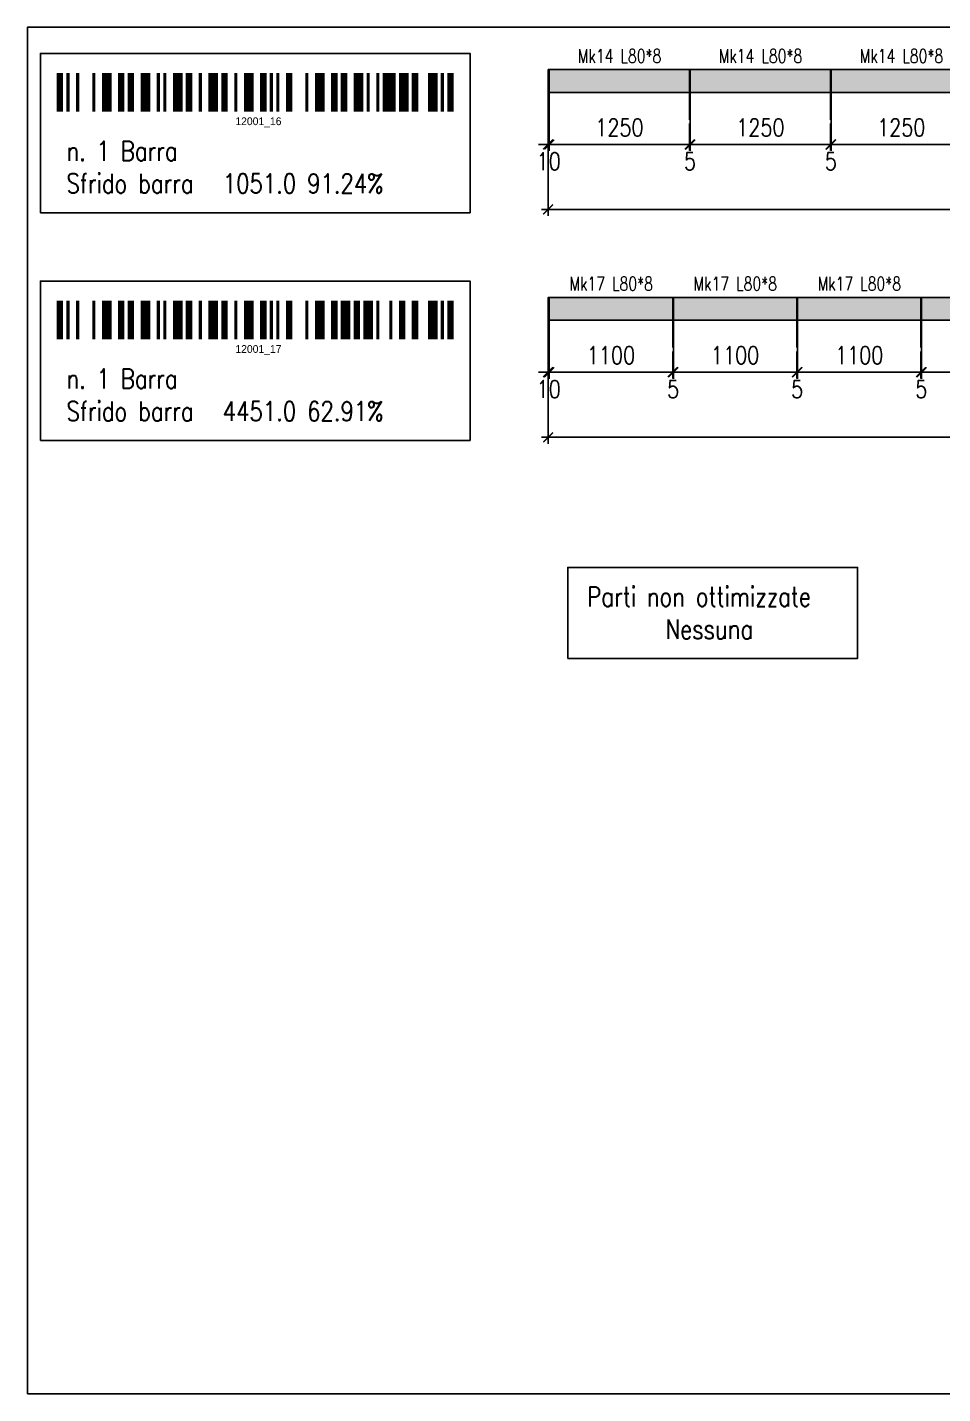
# Model space of a CAD drawing. Header units: millimetres. Extents: x -56 to 421004, y -1 to 91234.
# Drawn here: x 168088 to 176239, y 40795 to 52970 of the extents above; entities that cross this region are included whole.
import ezdxf
from ezdxf.enums import TextEntityAlignment as Align

# ---------------------------------------------------------------- set-up
doc = ezdxf.new("R2010")
doc.units = ezdxf.units.MM
doc.styles.add('EasyCutStyle', font='romans.shx', dxfattribs={"width": 0.8})
doc.styles.add('EasyCutStyleOptimezeBars', font='Romans.shx', dxfattribs={"width": 0.8})
doc.dimstyles.new('EasyCutDimOptimezeBars', dxfattribs={"dimscale": 57.971, "dimtxt": 2.7, "dimasz": 1.5, "dimexe": 1, "dimexo": 0, "dimgap": 1.25, "dimtad": 1, "dimdec": 1, "dimrnd": 0.5, "dimzin": 12, "dimdsep": 46, "dimtxsty": 'EasyCutStyleOptimezeBars', "dimblk": 'ARCHTICK', "dimblk1": 'ARCHTICK', "dimblk2": 'ARCHTICK', "dimcen": 1, "dimdle": 1, "dimclrd": 1, "dimclre": 1, "dimclrt": 3, "dimadec": 3, "dimazin": 0, "dimtfac": 1, "dimtdec": 1, "dimtix": 1, "dimtmove": 0, "dimatfit": 3, "dimfxl": 1, "dimtfill": 1, "dimtolj": 1, "dimtzin": 0, "dimarcsym": 0})

# ---------------------------------------------------------------- blocks, each defined once
blk = doc.blocks.new('BARCODE128_12001_16')
at = {"linetype": 'Continuous'}
for points, const_width in [([(1, 0), (1, 12)], 2), ([(15.5, 0), (15.5, 12)], 3), ([(20, 0), (20, 12)], 2), ([(23, 0), (23, 12)], 2), ([(27.5, 0), (27.5, 12)], 3), ([(37.5, 0), (37.5, 12)], 3), ([(41, 0), (41, 12)], 2), ([(48.5, 0), (48.5, 12)], 3), ([(52, 0), (52, 12)], 2), ([(59.5, 0), (59.5, 12)], 3), ([(64, 0), (64, 12)], 2), ([(72, 0), (72, 12)], 2), ([(81.5, 0), (81.5, 12)], 3), ([(86, 0), (86, 12)], 2), ([(89, 0), (89, 12)], 2), ([(93.5, 0), (93.5, 12)], 3), ([(103, 0), (103, 12)], 4), ([(107.5, 0), (107.5, 12)], 3), ([(111, 0), (111, 12)], 2), ([(116.5, 0), (116.5, 12)], 3), ([(122, 0), (122, 12)], 2), ([(3.5, 0), (3.5, 12)], 1), ([(6.5, 0), (6.5, 12)], 1), ([(11.5, 0), (11.5, 12)], 1), ([(31.5, 0), (31.5, 12)], 1), ([(33.5, 0), (33.5, 12)], 1), ([(44.5, 0), (44.5, 12)], 1), ([(55.5, 0), (55.5, 12)], 1), ([(66.5, 0), (66.5, 12)], 1), ([(68.5, 0), (68.5, 12)], 1), ([(77.5, 0), (77.5, 12)], 1), ([(96.5, 0), (96.5, 12)], 1), ([(99.5, 0), (99.5, 12)], 1), ([(119.5, 0), (119.5, 12)], 1)]:
    blk.add_lwpolyline(points, dxfattribs=dict(at, const_width=const_width))
blk.add_text('12001_16', height=2.4).set_placement((62.5, -4.2), align=Align.CENTER)
blk = doc.blocks.new('_ArchTick')
at = {"color": 0, "linetype": 'ByBlock', "const_width": 0.15}
blk.add_lwpolyline([(-0.5, -0.5), (0.5, 0.5)], dxfattribs=at)
blk = doc.blocks.new('*D1176')
at = {"color": 1, "lineweight": -2}
for p, q in [((172726, 52390), (172726, 51868)), ((172736, 52390), (172736, 51868)), ((172726, 51926), (172639, 51926)), ((172726, 51926), (172736, 51926)), ((172736, 51926), (172823, 51926))]:
    blk.add_line(p, q, dxfattribs=at)
at = {"layer": 'Defpoints', "color": 0}
for p in [(172726, 52390), (172736, 52390)]:
    blk.add_point(p, dxfattribs=at)
at = {"color": 1, "lineweight": -2, "xscale": 86.9637, "yscale": 86.9637, "zscale": 86.9637}
blk.add_blockref('_ArchTick', (172726, 51926), dxfattribs=at)
at = {"color": 1, "lineweight": -2, "xscale": 86.9637, "yscale": 86.9637, "zscale": 86.9637, "rotation": 180}
blk.add_blockref('_ArchTick', (172736, 51926), dxfattribs=at)
at = {"color": 3, "char_height": 156.5, "attachment_point": 5, "style": 'EasyCutStyleOptimezeBars', "bg_fill": 3, "box_fill_scale": 1.1, "bg_fill_color": 256, "bg_fill_true_color": 13158600}
for s, insert, bg_fill_transparency in [('\\A1;', (172731, 52129), 4059064), ('\\A1;10', (172731, 51776), 0)]:
    blk.add_mtext(s, dxfattribs=dict(at, insert=insert, bg_fill_transparency=bg_fill_transparency))
at = {"layer": 'Defpoints', "color": 0}
blk.add_point((172736, 51926), dxfattribs=at)
blk = doc.blocks.new('*D1177')
at = {"color": 1, "lineweight": -2}
for p, q in [((172736, 52390), (172736, 51868)), ((173986, 52390), (173986, 51868)), ((172678, 51926), (174044, 51926))]:
    blk.add_line(p, q, dxfattribs=at)
at = {"layer": 'Defpoints', "color": 0}
for p in [(172736, 52390), (173986, 52390), (173986, 51926)]:
    blk.add_point(p, dxfattribs=at)
at = {"color": 1, "lineweight": -2, "xscale": 86.9637, "yscale": 86.9637, "zscale": 86.9637, "rotation": 180}
blk.add_blockref('_ArchTick', (172736, 51926), dxfattribs=at)
at = {"color": 1, "lineweight": -2, "xscale": 86.9637, "yscale": 86.9637, "zscale": 86.9637}
blk.add_blockref('_ArchTick', (173986, 51926), dxfattribs=at)
at = {"color": 3, "insert": (173361, 52077), "char_height": 156.5, "attachment_point": 5, "style": 'EasyCutStyleOptimezeBars', "bg_fill": 3, "box_fill_scale": 1.1, "bg_fill_color": 256, "bg_fill_true_color": 13158600, "bg_fill_transparency": 6486072}
blk.add_mtext('\\A1;1250', dxfattribs=at)
blk = doc.blocks.new('*D1178')
at = {"color": 1, "lineweight": -2}
for p, q in [((173986, 52390), (173986, 51868)), ((173991, 52390), (173991, 51868)), ((173986, 51926), (173899, 51926)), ((173986, 51926), (173991, 51926)), ((173991, 51926), (174078, 51926))]:
    blk.add_line(p, q, dxfattribs=at)
at = {"layer": 'Defpoints', "color": 0}
for p in [(173986, 52390), (173991, 52390)]:
    blk.add_point(p, dxfattribs=at)
at = {"color": 1, "lineweight": -2, "xscale": 86.9637, "yscale": 86.9637, "zscale": 86.9637}
blk.add_blockref('_ArchTick', (173986, 51926), dxfattribs=at)
at = {"color": 1, "lineweight": -2, "xscale": 86.9637, "yscale": 86.9637, "zscale": 86.9637, "rotation": 180}
blk.add_blockref('_ArchTick', (173991, 51926), dxfattribs=at)
at = {"color": 3, "char_height": 156.5, "attachment_point": 5, "style": 'EasyCutStyleOptimezeBars', "bg_fill": 3, "box_fill_scale": 1.1, "bg_fill_color": 256, "bg_fill_true_color": 13158600, "bg_fill_transparency": 0}
for s, insert in [('\\A1;', (173989, 52129)), ('\\A1;5', (173989, 51776))]:
    blk.add_mtext(s, dxfattribs=dict(at, insert=insert))
at = {"layer": 'Defpoints', "color": 0}
blk.add_point((173991, 51926), dxfattribs=at)
blk = doc.blocks.new('*D1179')
at = {"color": 1, "lineweight": -2}
for p, q in [((173991, 52390), (173991, 51868)), ((175241, 52390), (175241, 51868)), ((173933, 51926), (175299, 51926))]:
    blk.add_line(p, q, dxfattribs=at)
at = {"layer": 'Defpoints', "color": 0}
for p in [(173991, 52390), (175241, 52390), (175241, 51926)]:
    blk.add_point(p, dxfattribs=at)
at = {"color": 1, "lineweight": -2, "xscale": 86.9637, "yscale": 86.9637, "zscale": 86.9637, "rotation": 180}
blk.add_blockref('_ArchTick', (173991, 51926), dxfattribs=at)
at = {"color": 1, "lineweight": -2, "xscale": 86.9637, "yscale": 86.9637, "zscale": 86.9637}
blk.add_blockref('_ArchTick', (175241, 51926), dxfattribs=at)
at = {"color": 3, "insert": (174616, 52077), "char_height": 156.5, "attachment_point": 5, "style": 'EasyCutStyleOptimezeBars', "bg_fill": 3, "box_fill_scale": 1.1, "bg_fill_color": 256, "bg_fill_true_color": 13158600, "bg_fill_transparency": 4047196}
blk.add_mtext('\\A1;1250', dxfattribs=at)
blk = doc.blocks.new('*D1180')
at = {"color": 1, "lineweight": -2}
for p, q in [((175241, 52390), (175241, 51868)), ((175246, 52390), (175246, 51868)), ((175241, 51926), (175154, 51926)), ((175241, 51926), (175246, 51926)), ((175246, 51926), (175333, 51926))]:
    blk.add_line(p, q, dxfattribs=at)
at = {"layer": 'Defpoints', "color": 0}
for p in [(175241, 52390), (175246, 52390)]:
    blk.add_point(p, dxfattribs=at)
at = {"color": 1, "lineweight": -2, "xscale": 86.9637, "yscale": 86.9637, "zscale": 86.9637}
blk.add_blockref('_ArchTick', (175241, 51926), dxfattribs=at)
at = {"color": 1, "lineweight": -2, "xscale": 86.9637, "yscale": 86.9637, "zscale": 86.9637, "rotation": 180}
blk.add_blockref('_ArchTick', (175246, 51926), dxfattribs=at)
at = {"color": 3, "char_height": 156.5, "attachment_point": 5, "style": 'EasyCutStyleOptimezeBars', "bg_fill": 3, "box_fill_scale": 1.1, "bg_fill_color": 256, "bg_fill_true_color": 13158600}
for s, insert, bg_fill_transparency in [('\\A1;', (175244, 52129), 2746412), ('\\A1;5', (175244, 51776), 524288)]:
    blk.add_mtext(s, dxfattribs=dict(at, insert=insert, bg_fill_transparency=bg_fill_transparency))
at = {"layer": 'Defpoints', "color": 0}
blk.add_point((175246, 51926), dxfattribs=at)
blk = doc.blocks.new('*D1181')
at = {"color": 1, "lineweight": -2}
for p, q in [((175246, 52390), (175246, 51868)), ((176496, 52390), (176496, 51868)), ((175188, 51926), (176554, 51926))]:
    blk.add_line(p, q, dxfattribs=at)
at = {"layer": 'Defpoints', "color": 0}
for p in [(175246, 52390), (176496, 52390), (176496, 51926)]:
    blk.add_point(p, dxfattribs=at)
at = {"color": 1, "lineweight": -2, "xscale": 86.9637, "yscale": 86.9637, "zscale": 86.9637, "rotation": 180}
blk.add_blockref('_ArchTick', (175246, 51926), dxfattribs=at)
at = {"color": 1, "lineweight": -2, "xscale": 86.9637, "yscale": 86.9637, "zscale": 86.9637}
blk.add_blockref('_ArchTick', (176496, 51926), dxfattribs=at)
at = {"color": 3, "insert": (175871, 52077), "char_height": 156.5, "attachment_point": 5, "style": 'EasyCutStyleOptimezeBars', "bg_fill": 3, "box_fill_scale": 1.1, "bg_fill_color": 256, "bg_fill_true_color": 13158600, "bg_fill_transparency": 2766028}
blk.add_mtext('\\A1;1250', dxfattribs=at)
blk = doc.blocks.new('*D1195')
at = {"color": 1, "lineweight": -2}
for p, q in [((172726, 52390), (172726, 51289)), ((184727, 52390), (184727, 51289)), ((172668, 51347), (184785, 51347))]:
    blk.add_line(p, q, dxfattribs=at)
at = {"layer": 'Defpoints', "color": 0}
for p in [(172726, 52390), (184727, 52390), (184727, 51347)]:
    blk.add_point(p, dxfattribs=at)
at = {"color": 1, "lineweight": -2, "xscale": 86.9637, "yscale": 86.9637, "zscale": 86.9637, "rotation": 180}
blk.add_blockref('_ArchTick', (172726, 51347), dxfattribs=at)
at = {"color": 1, "lineweight": -2, "xscale": 86.9637, "yscale": 86.9637, "zscale": 86.9637}
blk.add_blockref('_ArchTick', (184727, 51347), dxfattribs=at)
at = {"color": 3, "insert": (178727, 51497), "char_height": 156.5, "attachment_point": 5, "style": 'EasyCutStyleOptimezeBars', "bg_fill": 3, "box_fill_scale": 1.1, "bg_fill_color": 256, "bg_fill_true_color": 13158600, "bg_fill_transparency": 777212}
blk.add_mtext('\\A1;12001', dxfattribs=at)
blk = doc.blocks.new('BARCODE128_12001_17')
at = {"linetype": 'Continuous'}
for points, const_width in [([(1, 0), (1, 12)], 2), ([(15.5, 0), (15.5, 12)], 3), ([(20, 0), (20, 12)], 2), ([(23, 0), (23, 12)], 2), ([(27.5, 0), (27.5, 12)], 3), ([(37.5, 0), (37.5, 12)], 3), ([(41, 0), (41, 12)], 2), ([(48.5, 0), (48.5, 12)], 3), ([(52, 0), (52, 12)], 2), ([(59.5, 0), (59.5, 12)], 3), ([(64, 0), (64, 12)], 2), ([(72, 0), (72, 12)], 2), ([(81.5, 0), (81.5, 12)], 3), ([(86, 0), (86, 12)], 2), ([(89.5, 0), (89.5, 12)], 3), ([(93, 0), (93, 12)], 2), ([(96.5, 0), (96.5, 12)], 3), ([(107, 0), (107, 12)], 2), ([(111, 0), (111, 12)], 2), ([(116.5, 0), (116.5, 12)], 3), ([(122, 0), (122, 12)], 2), ([(3.5, 0), (3.5, 12)], 1), ([(6.5, 0), (6.5, 12)], 1), ([(11.5, 0), (11.5, 12)], 1), ([(31.5, 0), (31.5, 12)], 1), ([(33.5, 0), (33.5, 12)], 1), ([(44.5, 0), (44.5, 12)], 1), ([(55.5, 0), (55.5, 12)], 1), ([(66.5, 0), (66.5, 12)], 1), ([(68.5, 0), (68.5, 12)], 1), ([(77.5, 0), (77.5, 12)], 1), ([(99.5, 0), (99.5, 12)], 1), ([(103.5, 0), (103.5, 12)], 1), ([(119.5, 0), (119.5, 12)], 1)]:
    blk.add_lwpolyline(points, dxfattribs=dict(at, const_width=const_width))
blk.add_text('12001_17', height=2.4).set_placement((62.5, -4.2), align=Align.CENTER)
blk = doc.blocks.new('*D1196')
at = {"color": 1, "lineweight": -2}
for p, q in [((172726, 50361), (172726, 49839)), ((172736, 50361), (172736, 49839)), ((172726, 49897), (172639, 49897)), ((172726, 49897), (172736, 49897)), ((172736, 49897), (172823, 49897))]:
    blk.add_line(p, q, dxfattribs=at)
at = {"layer": 'Defpoints', "color": 0}
for p in [(172726, 50361), (172736, 50361)]:
    blk.add_point(p, dxfattribs=at)
at = {"color": 1, "lineweight": -2, "xscale": 86.9637, "yscale": 86.9637, "zscale": 86.9637}
blk.add_blockref('_ArchTick', (172726, 49897), dxfattribs=at)
at = {"color": 1, "lineweight": -2, "xscale": 86.9637, "yscale": 86.9637, "zscale": 86.9637, "rotation": 180}
blk.add_blockref('_ArchTick', (172736, 49897), dxfattribs=at)
at = {"color": 3, "char_height": 156.5, "attachment_point": 5, "style": 'EasyCutStyleOptimezeBars', "bg_fill": 3, "box_fill_scale": 1.1, "bg_fill_color": 256, "bg_fill_true_color": 13158600}
for s, insert, bg_fill_transparency in [('\\A1;', (172731, 50100), 4837207), ('\\A1;10', (172731, 49746), 0)]:
    blk.add_mtext(s, dxfattribs=dict(at, insert=insert, bg_fill_transparency=bg_fill_transparency))
at = {"layer": 'Defpoints', "color": 0}
blk.add_point((172736, 49897), dxfattribs=at)
blk = doc.blocks.new('*D1197')
at = {"color": 1, "lineweight": -2}
for p, q in [((172736, 50361), (172736, 49839)), ((173836, 50361), (173836, 49839)), ((172678, 49897), (173894, 49897))]:
    blk.add_line(p, q, dxfattribs=at)
at = {"layer": 'Defpoints', "color": 0}
for p in [(172736, 50361), (173836, 50361), (173836, 49897)]:
    blk.add_point(p, dxfattribs=at)
at = {"color": 1, "lineweight": -2, "xscale": 86.9637, "yscale": 86.9637, "zscale": 86.9637, "rotation": 180}
blk.add_blockref('_ArchTick', (172736, 49897), dxfattribs=at)
at = {"color": 1, "lineweight": -2, "xscale": 86.9637, "yscale": 86.9637, "zscale": 86.9637}
blk.add_blockref('_ArchTick', (173836, 49897), dxfattribs=at)
at = {"color": 3, "insert": (173286, 50048), "char_height": 156.5, "attachment_point": 5, "style": 'EasyCutStyleOptimezeBars', "bg_fill": 3, "box_fill_scale": 1.1, "bg_fill_color": 256, "bg_fill_true_color": 13158600, "bg_fill_transparency": 7178136}
blk.add_mtext('\\A1;1100', dxfattribs=at)
blk = doc.blocks.new('*D1198')
at = {"color": 1, "lineweight": -2}
for p, q in [((173836, 50361), (173836, 49839)), ((173841, 50361), (173841, 49839)), ((173836, 49897), (173749, 49897)), ((173836, 49897), (173841, 49897)), ((173841, 49897), (173928, 49897))]:
    blk.add_line(p, q, dxfattribs=at)
at = {"layer": 'Defpoints', "color": 0}
for p in [(173836, 50361), (173841, 50361)]:
    blk.add_point(p, dxfattribs=at)
at = {"color": 1, "lineweight": -2, "xscale": 86.9637, "yscale": 86.9637, "zscale": 86.9637}
blk.add_blockref('_ArchTick', (173836, 49897), dxfattribs=at)
at = {"color": 1, "lineweight": -2, "xscale": 86.9637, "yscale": 86.9637, "zscale": 86.9637, "rotation": 180}
blk.add_blockref('_ArchTick', (173841, 49897), dxfattribs=at)
at = {"color": 3, "char_height": 156.5, "attachment_point": 5, "style": 'EasyCutStyleOptimezeBars', "bg_fill": 3, "box_fill_scale": 1.1, "bg_fill_color": 256, "bg_fill_true_color": 13158600, "bg_fill_transparency": 0}
for s, insert in [('\\A1;', (173839, 50100)), ('\\A1;5', (173839, 49746))]:
    blk.add_mtext(s, dxfattribs=dict(at, insert=insert))
at = {"layer": 'Defpoints', "color": 0}
blk.add_point((173841, 49897), dxfattribs=at)
blk = doc.blocks.new('*D1199')
at = {"color": 1, "lineweight": -2}
for p, q in [((173841, 50361), (173841, 49839)), ((174941, 50361), (174941, 49839)), ((173783, 49897), (174999, 49897))]:
    blk.add_line(p, q, dxfattribs=at)
at = {"layer": 'Defpoints', "color": 0}
for p in [(173841, 50361), (174941, 50361), (174941, 49897)]:
    blk.add_point(p, dxfattribs=at)
at = {"color": 1, "lineweight": -2, "xscale": 86.9637, "yscale": 86.9637, "zscale": 86.9637, "rotation": 180}
blk.add_blockref('_ArchTick', (173841, 49897), dxfattribs=at)
at = {"color": 1, "lineweight": -2, "xscale": 86.9637, "yscale": 86.9637, "zscale": 86.9637}
blk.add_blockref('_ArchTick', (174941, 49897), dxfattribs=at)
at = {"color": 3, "insert": (174391, 50048), "char_height": 156.5, "attachment_point": 5, "style": 'EasyCutStyleOptimezeBars', "bg_fill": 3, "box_fill_scale": 1.1, "bg_fill_color": 256, "bg_fill_true_color": 13158600, "bg_fill_transparency": 3948752}
blk.add_mtext('\\A1;1100', dxfattribs=at)
blk = doc.blocks.new('*D1200')
at = {"color": 1, "lineweight": -2}
for p, q in [((174941, 50361), (174941, 49839)), ((174946, 50361), (174946, 49839)), ((174941, 49897), (174854, 49897)), ((174941, 49897), (174946, 49897)), ((174946, 49897), (175033, 49897))]:
    blk.add_line(p, q, dxfattribs=at)
at = {"layer": 'Defpoints', "color": 0}
for p in [(174941, 50361), (174946, 50361)]:
    blk.add_point(p, dxfattribs=at)
at = {"color": 1, "lineweight": -2, "xscale": 86.9637, "yscale": 86.9637, "zscale": 86.9637}
blk.add_blockref('_ArchTick', (174941, 49897), dxfattribs=at)
at = {"color": 1, "lineweight": -2, "xscale": 86.9637, "yscale": 86.9637, "zscale": 86.9637, "rotation": 180}
blk.add_blockref('_ArchTick', (174946, 49897), dxfattribs=at)
at = {"color": 3, "char_height": 156.5, "attachment_point": 5, "style": 'EasyCutStyleOptimezeBars', "bg_fill": 3, "box_fill_scale": 1.1, "bg_fill_color": 256, "bg_fill_true_color": 13158600, "bg_fill_transparency": 0}
for s, insert in [('\\A1;', (174944, 50100)), ('\\A1;5', (174944, 49746))]:
    blk.add_mtext(s, dxfattribs=dict(at, insert=insert))
at = {"layer": 'Defpoints', "color": 0}
blk.add_point((174946, 49897), dxfattribs=at)
blk = doc.blocks.new('*D1201')
at = {"color": 1, "lineweight": -2}
for p, q in [((174946, 50361), (174946, 49839)), ((176046, 50361), (176046, 49839)), ((174888, 49897), (176104, 49897))]:
    blk.add_line(p, q, dxfattribs=at)
at = {"layer": 'Defpoints', "color": 0}
for p in [(174946, 50361), (176046, 50361), (176046, 49897)]:
    blk.add_point(p, dxfattribs=at)
at = {"color": 1, "lineweight": -2, "xscale": 86.9637, "yscale": 86.9637, "zscale": 86.9637, "rotation": 180}
blk.add_blockref('_ArchTick', (174946, 49897), dxfattribs=at)
at = {"color": 1, "lineweight": -2, "xscale": 86.9637, "yscale": 86.9637, "zscale": 86.9637}
blk.add_blockref('_ArchTick', (176046, 49897), dxfattribs=at)
at = {"color": 3, "insert": (175496, 50048), "char_height": 156.5, "attachment_point": 5, "style": 'EasyCutStyleOptimezeBars', "bg_fill": 3, "box_fill_scale": 1.1, "bg_fill_color": 256, "bg_fill_true_color": 13158600, "bg_fill_transparency": 7275120}
blk.add_mtext('\\A1;1100', dxfattribs=at)
blk = doc.blocks.new('*D1202')
at = {"color": 1, "lineweight": -2}
for p, q in [((176046, 50361), (176046, 49839)), ((176051, 50361), (176051, 49839)), ((176046, 49897), (175959, 49897)), ((176046, 49897), (176051, 49897)), ((176051, 49897), (176138, 49897))]:
    blk.add_line(p, q, dxfattribs=at)
at = {"layer": 'Defpoints', "color": 0}
for p in [(176046, 50361), (176051, 50361)]:
    blk.add_point(p, dxfattribs=at)
at = {"color": 1, "lineweight": -2, "xscale": 86.9637, "yscale": 86.9637, "zscale": 86.9637}
blk.add_blockref('_ArchTick', (176046, 49897), dxfattribs=at)
at = {"color": 1, "lineweight": -2, "xscale": 86.9637, "yscale": 86.9637, "zscale": 86.9637, "rotation": 180}
blk.add_blockref('_ArchTick', (176051, 49897), dxfattribs=at)
at = {"color": 3, "char_height": 156.5, "attachment_point": 5, "style": 'EasyCutStyleOptimezeBars', "bg_fill": 3, "box_fill_scale": 1.1, "bg_fill_color": 256, "bg_fill_true_color": 13158600, "bg_fill_transparency": 0}
for s, insert in [('\\A1;', (176049, 50100)), ('\\A1;5', (176049, 49746))]:
    blk.add_mtext(s, dxfattribs=dict(at, insert=insert))
at = {"layer": 'Defpoints', "color": 0}
blk.add_point((176051, 49897), dxfattribs=at)
blk = doc.blocks.new('*D1203')
at = {"color": 1, "lineweight": -2}
for p, q in [((176051, 50361), (176051, 49839)), ((177151, 50361), (177151, 49839)), ((175993, 49897), (177209, 49897))]:
    blk.add_line(p, q, dxfattribs=at)
at = {"layer": 'Defpoints', "color": 0}
for p in [(176051, 50361), (177151, 50361), (177151, 49897)]:
    blk.add_point(p, dxfattribs=at)
at = {"color": 1, "lineweight": -2, "xscale": 86.9637, "yscale": 86.9637, "zscale": 86.9637, "rotation": 180}
blk.add_blockref('_ArchTick', (176051, 49897), dxfattribs=at)
at = {"color": 1, "lineweight": -2, "xscale": 86.9637, "yscale": 86.9637, "zscale": 86.9637}
blk.add_blockref('_ArchTick', (177151, 49897), dxfattribs=at)
at = {"color": 3, "insert": (176601, 50048), "char_height": 156.5, "attachment_point": 5, "style": 'EasyCutStyleOptimezeBars', "bg_fill": 3, "box_fill_scale": 1.1, "bg_fill_color": 256, "bg_fill_true_color": 13158600, "bg_fill_transparency": 3981520}
blk.add_mtext('\\A1;1100', dxfattribs=at)
blk = doc.blocks.new('*D1211')
at = {"color": 1, "lineweight": -2}
for p, q in [((172726, 50361), (172726, 49260)), ((184727, 50361), (184727, 49260)), ((172668, 49317), (184785, 49317))]:
    blk.add_line(p, q, dxfattribs=at)
at = {"layer": 'Defpoints', "color": 0}
for p in [(172726, 50361), (184727, 50361), (184727, 49317)]:
    blk.add_point(p, dxfattribs=at)
at = {"color": 1, "lineweight": -2, "xscale": 86.9637, "yscale": 86.9637, "zscale": 86.9637, "rotation": 180}
blk.add_blockref('_ArchTick', (172726, 49317), dxfattribs=at)
at = {"color": 1, "lineweight": -2, "xscale": 86.9637, "yscale": 86.9637, "zscale": 86.9637}
blk.add_blockref('_ArchTick', (184727, 49317), dxfattribs=at)
at = {"color": 3, "insert": (178727, 49468), "char_height": 156.5, "attachment_point": 5, "style": 'EasyCutStyleOptimezeBars', "bg_fill": 3, "box_fill_scale": 1.1, "bg_fill_color": 256, "bg_fill_true_color": 13158600, "bg_fill_transparency": 7321088}
blk.add_mtext('\\A1;12001', dxfattribs=at)

msp = doc.modelspace()

# ---------------------------------------------------------------- linework, layer by layer
at = {"color": 5}
msp.add_lwpolyline([(168088.21, 40795.04), (185307.02, 40795.04), (185307.02, 52969.95), (168088.21, 52969.95)], close=True, dxfattribs=at)
at = {"color": 231, "true_color": 0xfd58be}
for points in [[(172726.27, 52390.2), (184727.27, 52390.2), (184727.27, 52593.11), (172726.27, 52593.11)], [(172726.27, 50361.04), (184727.27, 50361.04), (184727.27, 50563.96), (172726.27, 50563.96)]]:
    msp.add_lwpolyline(points, close=True, dxfattribs=at)
at = {"color": 7}
for points in [[(172736.27, 52390.2), (173986.27, 52390.2), (173986.27, 52593.11), (172736.27, 52593.11)], [(173991.27, 52390.2), (175241.27, 52390.2), (175241.27, 52593.11), (173991.27, 52593.11)], [(175246.27, 52390.2), (176496.27, 52390.2), (176496.27, 52593.11), (175246.27, 52593.11)], [(172736.27, 50361.04), (173836.27, 50361.04), (173836.27, 50563.96), (172736.27, 50563.96)], [(173841.27, 50361.04), (174941.27, 50361.04), (174941.27, 50563.96), (173841.27, 50563.96)], [(174946.27, 50361.04), (176046.27, 50361.04), (176046.27, 50563.96), (174946.27, 50563.96)], [(176051.27, 50361.04), (177151.27, 50361.04), (177151.27, 50563.96), (176051.27, 50563.96)]]:
    msp.add_lwpolyline(points, close=True, dxfattribs=at)
at = {"color": 34, "true_color": 0x955e17}
for points in [[(172736.27, 52390.2), (173986.27, 52390.2), (172736.27, 52593.11), (173986.27, 52593.11)], [(173991.27, 52390.2), (175241.27, 52390.2), (173991.27, 52593.11), (175241.27, 52593.11)], [(175246.27, 52390.2), (176496.27, 52390.2), (175246.27, 52593.11), (176496.27, 52593.11)]]:
    msp.add_solid(points, dxfattribs=at)
at = {"color": 34, "true_color": 0x935417}
for points in [[(172736.27, 50361.04), (173836.27, 50361.04), (172736.27, 50563.96), (173836.27, 50563.96)], [(173841.27, 50361.04), (174941.27, 50361.04), (173841.27, 50563.96), (174941.27, 50563.96)], [(174946.27, 50361.04), (176046.27, 50361.04), (174946.27, 50563.96), (176046.27, 50563.96)], [(176051.27, 50361.04), (177151.27, 50361.04), (176051.27, 50563.96), (177151.27, 50563.96)]]:
    msp.add_solid(points, dxfattribs=at)

# ---------------------------------------------------------------- texts
at = {"style": 'EasyCutStyle', "width": 0.75}
for s, p in [('Mk14 L80*8', (173362.27, 52653.99)), ('Mk14 L80*8', (174617.27, 52653.99)), ('Mk14 L80*8', (175872.27, 52653.99)), ('Mk17 L80*8', (173287.27, 50624.83)), ('Mk17 L80*8', (174392.27, 50624.83)), ('Mk17 L80*8', (175497.27, 50624.83))]:
    msp.add_text(s, height=121.749, dxfattribs=at).set_placement(p, align=Align.CENTER)

# ---------------------------------------------------------------- next in the draw order: texts
at = {"color": 71, "char_height": 173.9274, "attachment_point": 1, "bg_fill": 2}
for s, insert in [('{\\Fromans|c0;\\W0.8;\\C2;n. 1 Barra^J\\C1;Sfrido barra^I\\C7;1051.0 91.24%', (168436.06, 51955.38)), ('{\\Fromans|c0;\\W0.8;\\C2;n. 1 Barra^J\\C1;Sfrido barra^I\\C7;4451.0 62.91%', (168436.06, 49926.22))]:
    msp.add_mtext(s, dxfattribs=dict(at, insert=insert))
at = {"color": 71, "insert": (173074.13, 47984.03), "char_height": 173.9274, "attachment_point": 1, "bg_fill": 3, "box_fill_scale": 1.5, "bg_fill_color": 9, "bg_fill_transparency": 6357114}
msp.add_mtext('{\\Fromans|c0;\\W0.8;\\C2;Parti non ottimizzate^J^I\\C7;Nessuna', dxfattribs=at)

# ---------------------------------------------------------------- next in the draw order: dimensions: what is measured, and where the dimension line sits
for base, p1, p2, picture, middle in [((172736.27, 51926.39), (172726.27, 52390.2), (172736.27, 52390.2), '*D1176', (172731.27, 51926.39)), ((172736.27, 49897.24), (172726.27, 50361.04), (172736.27, 50361.04), '*D1196', (172731.27, 49897.24))]:
    dim = msp.add_linear_dim(base=base, p1=p1, p2=p2, text='\\X<>', dimstyle='EasyCutDimOptimezeBars', override={"dimscale": 57.9758})
    dim.commit()
    dim.dimension.update_dxf_attribs({"geometry": picture, "text_midpoint": middle})

# ---------------------------------------------------------------- next in the draw order: linework, layer by layer
at = {"color": 5}
for points in [[(168204.16, 51317.64), (172030.56, 51317.64), (172030.56, 52738.05), (168204.16, 52738.05)], [(168204.16, 49288.49), (172030.56, 49288.49), (172030.56, 50708.9), (168204.16, 50708.9)], [(172900.2, 47346.3), (175480.95, 47346.3), (175480.95, 48157.96), (172900.2, 48157.96)]]:
    msp.add_lwpolyline(points, close=True, dxfattribs=at)

# ---------------------------------------------------------------- next in the draw order: block references
at = {"xscale": 28.74833057849901, "yscale": 28.74833057851356, "zscale": 28.74833057851239}
for name, p in [('BARCODE128_12001_16', (168349.34, 52219.14)), ('BARCODE128_12001_17', (168349.34, 50189.99))]:
    msp.add_blockref(name, p, dxfattribs=at)

# ---------------------------------------------------------------- next in the draw order: dimensions: what is measured, and where the dimension line sits
for base, p1, p2, picture, middle in [((173986.27, 51926.39), (172736.27, 52390.2), (173986.27, 52390.2), '*D1177', (173361.27, 52077.13)), ((173836.27, 49897.24), (172736.27, 50361.04), (173836.27, 50361.04), '*D1197', (173286.27, 50047.97))]:
    dim = msp.add_linear_dim(base=base, p1=p1, p2=p2, dimstyle='EasyCutDimOptimezeBars', override={"dimscale": 57.9758, "dimtad": 1})
    dim.commit()
    dim.dimension.update_dxf_attribs({"geometry": picture, "text_midpoint": middle})

# ---------------------------------------------------------------- next in the draw order: dimensions: what is measured, and where the dimension line sits
for base, p1, p2, picture, middle in [((173991.27, 51926.39), (173986.27, 52390.2), (173991.27, 52390.2), '*D1178', (173988.77, 51926.39)), ((173841.27, 49897.24), (173836.27, 50361.04), (173841.27, 50361.04), '*D1198', (173838.77, 49897.24))]:
    dim = msp.add_linear_dim(base=base, p1=p1, p2=p2, text='\\X<>', dimstyle='EasyCutDimOptimezeBars', override={"dimscale": 57.9758})
    dim.commit()
    dim.dimension.update_dxf_attribs({"geometry": picture, "text_midpoint": middle})

# ---------------------------------------------------------------- next in the draw order: dimensions: what is measured, and where the dimension line sits
for base, p1, p2, picture, middle in [((175241.27, 51926.39), (173991.27, 52390.2), (175241.27, 52390.2), '*D1179', (174616.27, 52077.13)), ((174941.27, 49897.24), (173841.27, 50361.04), (174941.27, 50361.04), '*D1199', (174391.27, 50047.97))]:
    dim = msp.add_linear_dim(base=base, p1=p1, p2=p2, dimstyle='EasyCutDimOptimezeBars', override={"dimscale": 57.9758, "dimtad": 1})
    dim.commit()
    dim.dimension.update_dxf_attribs({"geometry": picture, "text_midpoint": middle})

# ---------------------------------------------------------------- next in the draw order: dimensions: what is measured, and where the dimension line sits
for base, p1, p2, picture, middle in [((175246.27, 51926.39), (175241.27, 52390.2), (175246.27, 52390.2), '*D1180', (175243.77, 51926.39)), ((174946.27, 49897.24), (174941.27, 50361.04), (174946.27, 50361.04), '*D1200', (174943.77, 49897.24))]:
    dim = msp.add_linear_dim(base=base, p1=p1, p2=p2, text='\\X<>', dimstyle='EasyCutDimOptimezeBars', override={"dimscale": 57.9758})
    dim.commit()
    dim.dimension.update_dxf_attribs({"geometry": picture, "text_midpoint": middle})

# ---------------------------------------------------------------- next in the draw order: dimensions: what is measured, and where the dimension line sits
for base, p1, p2, picture, middle in [((176496.27, 51926.39), (175246.27, 52390.2), (176496.27, 52390.2), '*D1181', (175871.27, 52077.13)), ((176046.27, 49897.24), (174946.27, 50361.04), (176046.27, 50361.04), '*D1201', (175496.27, 50047.97))]:
    dim = msp.add_linear_dim(base=base, p1=p1, p2=p2, dimstyle='EasyCutDimOptimezeBars', override={"dimscale": 57.9758, "dimtad": 1})
    dim.commit()
    dim.dimension.update_dxf_attribs({"geometry": picture, "text_midpoint": middle})

# ---------------------------------------------------------------- next in the draw order: dimensions: what is measured, and where the dimension line sits
dim = msp.add_linear_dim(base=(184727.27, 51346.63), p1=(172726.27, 52390.2), p2=(184727.27, 52390.2), dimstyle='EasyCutDimOptimezeBars', override={"dimscale": 57.9758, "dimtad": 1})
dim.commit()
dim.dimension.update_dxf_attribs({"geometry": '*D1195', "text_midpoint": (178726.77, 51497.37)})
dim = msp.add_linear_dim(base=(176051.27, 49897.24), p1=(176046.27, 50361.04), p2=(176051.27, 50361.04), text='\\X<>', dimstyle='EasyCutDimOptimezeBars', override={"dimscale": 57.9758})
dim.commit()
dim.dimension.update_dxf_attribs({"geometry": '*D1202', "text_midpoint": (176048.77, 49897.24)})

# ---------------------------------------------------------------- next in the draw order: dimensions: what is measured, and where the dimension line sits
dim = msp.add_linear_dim(base=(177151.27, 49897.24), p1=(176051.27, 50361.04), p2=(177151.27, 50361.04), dimstyle='EasyCutDimOptimezeBars', override={"dimscale": 57.9758, "dimtad": 1})
dim.commit()
dim.dimension.update_dxf_attribs({"geometry": '*D1203', "text_midpoint": (176601.27, 50047.97)})

# ---------------------------------------------------------------- next in the draw order: dimensions: what is measured, and where the dimension line sits
dim = msp.add_linear_dim(base=(184727.27, 49317.48), p1=(172726.27, 50361.04), p2=(184727.27, 50361.04), dimstyle='EasyCutDimOptimezeBars', override={"dimscale": 57.9758, "dimtad": 1})
dim.commit()
dim.dimension.update_dxf_attribs({"geometry": '*D1211', "text_midpoint": (178726.77, 49468.22)})

doc.saveas('drawing.dxf')
